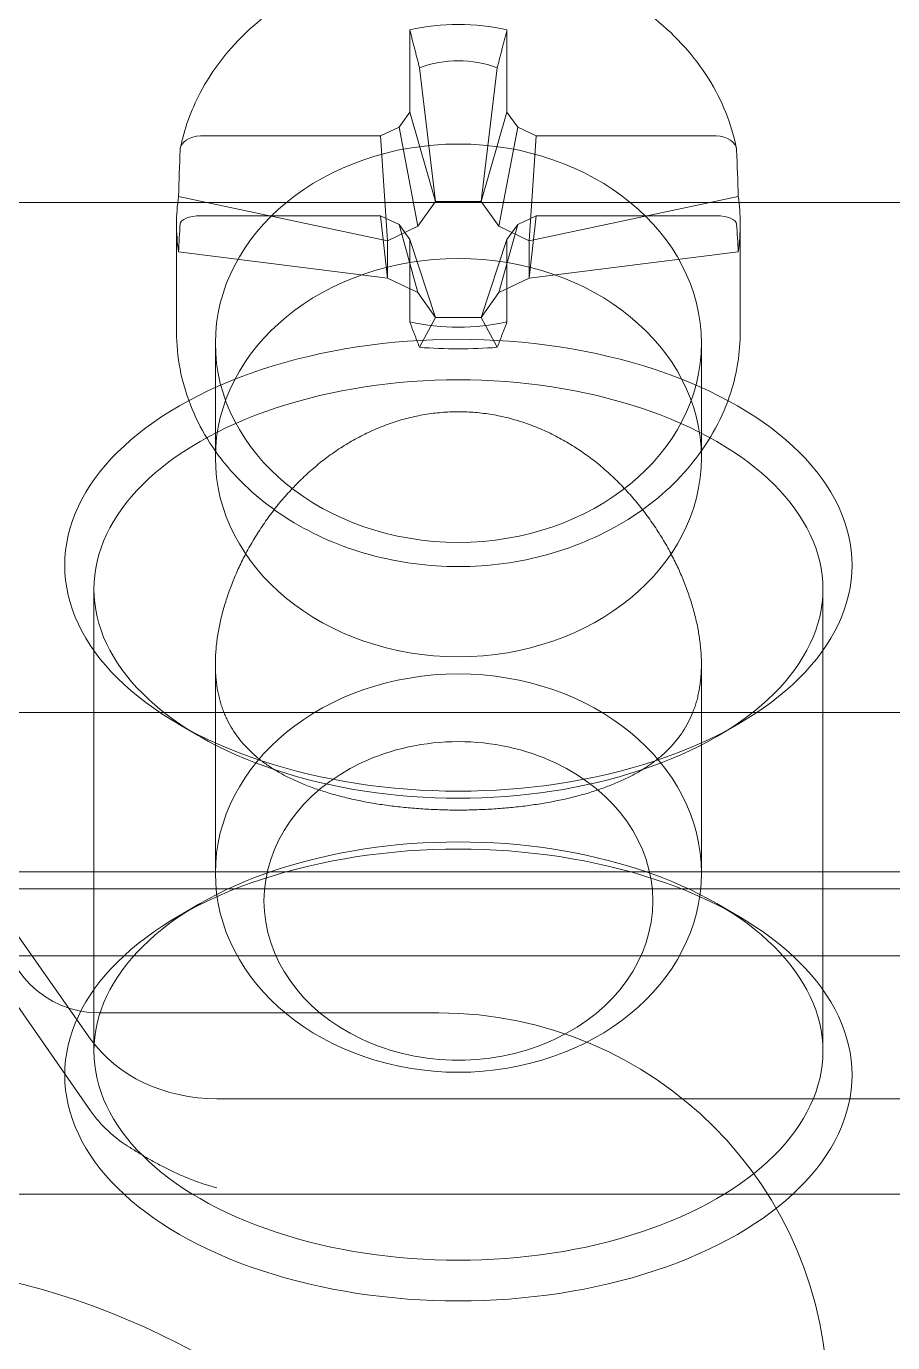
# Model space of a CAD drawing. Header units: millimetres. Extents: x 42151 to 59780, y 37376 to 44547.
# Drawn here: x 47665.36 to 47674.28, y 43020.48 to 43034.01 of the extents above; entities that cross this region are included whole.
import ezdxf

# ---------------------------------------------------------------- set-up
doc = ezdxf.new("R2010")
doc.units = ezdxf.units.MM
doc.set_wipeout_variables(frame=1)
doc.layers.add('! NO PLOT !', color=7, linetype='Continuous', true_color=0xff75dd, plot=False)
doc.layers.add('000-PI-Oprema', color=30, linetype='Continuous', lineweight=5)
doc.layers.add('004-PI-DIN Šina', color=3, linetype='Continuous')

# ---------------------------------------------------------------- blocks, each defined once
blk = doc.blocks.new('*U134')
at = {"layer": '004-PI-DIN Šina'}
blk.add_lwpolyline([(610, -17.5), (610, 17.5), (0, 17.5), (0, -17.5)], close=True, dxfattribs=at)
blk.add_lwpolyline([(0, 12.5), (610, 12.5)], dxfattribs=at)
blk = doc.blocks.new('Shrack distriblock 125A')
blk.add_wipeout([(50953.151, 45336.978), (51024.151, 45336.978), (51024.151, 45240.978), (51017.651, 45240.978), (51017.651, 45241.478), (50959.651, 45241.478), (50959.651, 45240.978), (50953.151, 45240.978), (50953.151, 45241.478)]).dxf.layer = '! NO PLOT !'
at = {"layer": '000-PI-Oprema'}
for p, q in [((50972.351, 45309.287), (50972.351, 45308.44)), ((50972.351, 45309.287), (50972.351, 45308.44)), ((50973.351, 45308.44), (50973.351, 45309.287)), ((50973.351, 45308.44), (50973.351, 45309.287)), ((50972.616, 45307.522), (50972.451, 45308.897)), ((50972.616, 45307.522), (50972.451, 45308.897)), ((50973.251, 45308.897), (50973.087, 45307.522)), ((50973.251, 45308.897), (50973.087, 45307.522)), ((50972.351, 45308.44), (50972.241, 45308.285)), ((50972.351, 45308.44), (50972.241, 45308.285)), ((50972.616, 45307.522), (50972.351, 45308.44)), ((50972.616, 45307.522), (50972.351, 45308.44)), ((50973.351, 45308.44), (50973.087, 45307.522)), ((50973.351, 45308.44), (50973.087, 45307.522)), ((50973.461, 45308.285), (50973.351, 45308.44)), ((50973.461, 45308.285), (50973.351, 45308.44)), ((50972.241, 45308.285), (50972.051, 45308.195)), ((50972.241, 45308.285), (50972.051, 45308.195)), ((50972.435, 45307.266), (50972.241, 45308.285)), ((50972.435, 45307.266), (50972.241, 45308.285)), ((50973.461, 45308.285), (50973.267, 45307.266)), ((50973.461, 45308.285), (50973.267, 45307.266)), ((50973.651, 45308.195), (50973.461, 45308.285)), ((50973.651, 45308.195), (50973.461, 45308.285)), ((50972.051, 45308.195), (50970.198, 45308.195)), ((50972.051, 45308.195), (50970.198, 45308.195)), ((50972.122, 45307.118), (50972.051, 45308.195)), ((50972.122, 45307.118), (50972.051, 45308.195)), ((50973.651, 45308.195), (50973.58, 45307.118)), ((50973.651, 45308.195), (50973.58, 45307.118)), ((50975.504, 45308.195), (50973.651, 45308.195)), ((50975.504, 45308.195), (50973.651, 45308.195)), ((50969.972, 45307.572), (50972.122, 45307.118)), ((50969.972, 45307.572), (50972.122, 45307.118)), ((50973.58, 45307.118), (50975.73, 45307.572)), ((50973.58, 45307.118), (50975.73, 45307.572)), ((51017.651, 45307.51), (50959.651, 45307.51)), ((51017.651, 45307.51), (50959.651, 45307.51)), ((50972.616, 45307.522), (50972.435, 45307.266)), ((50972.616, 45307.522), (50972.435, 45307.266)), ((50972.616, 45307.522), (50973.087, 45307.522)), ((50972.616, 45307.522), (50973.087, 45307.522)), ((50973.267, 45307.266), (50973.087, 45307.522)), ((50973.267, 45307.266), (50973.087, 45307.522)), ((50969.951, 45306.179), (50969.951, 45307.291)), ((50969.951, 45306.179), (50969.951, 45307.291)), ((50970.198, 45307.375), (50972.051, 45307.375)), ((50970.198, 45307.375), (50972.051, 45307.375)), ((50972.051, 45307.375), (50972.122, 45306.732)), ((50972.051, 45307.375), (50972.241, 45307.285)), ((50972.051, 45307.375), (50972.122, 45306.732)), ((50972.051, 45307.375), (50972.241, 45307.285)), ((50972.241, 45307.285), (50972.435, 45306.584)), ((50972.241, 45307.285), (50972.351, 45307.13)), ((50972.241, 45307.285), (50972.435, 45306.584)), ((50972.241, 45307.285), (50972.351, 45307.13)), ((50973.267, 45306.584), (50973.461, 45307.285)), ((50973.267, 45306.584), (50973.461, 45307.285)), ((50973.351, 45307.13), (50973.461, 45307.285)), ((50973.351, 45307.13), (50973.461, 45307.285)), ((50973.461, 45307.285), (50973.651, 45307.375)), ((50973.461, 45307.285), (50973.651, 45307.375)), ((50973.58, 45306.732), (50973.651, 45307.375)), ((50973.58, 45306.732), (50973.651, 45307.375)), ((50973.651, 45307.375), (50975.504, 45307.375)), ((50973.651, 45307.375), (50975.504, 45307.375)), ((50975.751, 45306.179), (50975.751, 45307.291)), ((50975.751, 45306.179), (50975.751, 45307.291)), ((50972.435, 45307.266), (50972.122, 45307.118)), ((50972.435, 45307.266), (50972.122, 45307.118)), ((50973.58, 45307.118), (50973.267, 45307.266)), ((50973.58, 45307.118), (50973.267, 45307.266)), ((50972.122, 45306.732), (50972.122, 45307.118)), ((50972.122, 45306.732), (50972.122, 45307.118)), ((50972.616, 45306.327), (50972.351, 45307.13)), ((50972.351, 45307.13), (50972.351, 45306.283)), ((50972.616, 45306.327), (50972.351, 45307.13)), ((50972.351, 45307.13), (50972.351, 45306.283)), ((50973.087, 45306.327), (50973.351, 45307.13)), ((50973.087, 45306.327), (50973.351, 45307.13)), ((50973.351, 45306.283), (50973.351, 45307.13)), ((50973.351, 45306.283), (50973.351, 45307.13)), ((50973.58, 45307.118), (50973.58, 45306.732)), ((50973.58, 45307.118), (50973.58, 45306.732)), ((50972.122, 45306.732), (50969.972, 45307.003)), ((50972.122, 45306.732), (50969.972, 45307.003)), ((50975.73, 45307.003), (50973.58, 45306.732)), ((50975.73, 45307.003), (50973.58, 45306.732)), ((50972.122, 45306.732), (50972.435, 45306.584)), ((50972.122, 45306.732), (50972.435, 45306.584)), ((50973.267, 45306.584), (50973.58, 45306.732)), ((50973.267, 45306.584), (50973.58, 45306.732)), ((50972.435, 45306.584), (50972.616, 45306.327)), ((50972.435, 45306.584), (50972.616, 45306.327)), ((50973.087, 45306.327), (50973.267, 45306.584)), ((50973.087, 45306.327), (50973.267, 45306.584)), ((50972.451, 45306.022), (50972.616, 45306.327)), ((50972.451, 45306.022), (50972.616, 45306.327)), ((50973.087, 45306.327), (50972.616, 45306.327)), ((50973.087, 45306.327), (50972.616, 45306.327)), ((50973.087, 45306.327), (50973.251, 45306.022)), ((50973.087, 45306.327), (50973.251, 45306.022)), ((50970.351, 45306.064), (50970.351, 45304.888)), ((50970.351, 45306.064), (50970.351, 45304.888)), ((50975.351, 45306.064), (50975.351, 45304.888)), ((50975.351, 45306.064), (50975.351, 45304.888)), ((50969.101, 45298.785), (50969.101, 45303.536)), ((50969.101, 45298.785), (50969.101, 45303.536)), ((50976.601, 45298.785), (50976.601, 45303.536)), ((50976.601, 45298.785), (50976.601, 45303.536)), ((50970.351, 45302.763), (50970.351, 45300.615)), ((50970.351, 45302.763), (50970.351, 45300.615)), ((50975.351, 45302.763), (50975.351, 45300.615)), ((50975.351, 45302.763), (50975.351, 45300.615)), ((50969.067, 45298.909), (50966.584, 45302.431)), ((50969.067, 45298.909), (50966.584, 45302.431)), ((51017.651, 45302.267), (50959.651, 45302.267)), ((51017.651, 45302.267), (50959.651, 45302.267)), ((50970.174, 45302.03), (50969.96, 45302.155)), ((50970.174, 45302.03), (50969.96, 45302.155)), ((50975.528, 45302.03), (50975.742, 45302.155)), ((50975.528, 45302.03), (50975.742, 45302.155)), ((50969.067, 45298.17), (50966.584, 45301.735)), ((50969.067, 45298.17), (50966.584, 45301.735)), ((50959.651, 45300.627), (51017.651, 45300.627)), ((50959.651, 45300.627), (51017.651, 45300.627)), ((50970.351, 45300.615), (50970.351, 45300.615)), ((50970.351, 45300.615), (50970.351, 45300.615)), ((50970.351, 45300.615), (50970.351, 45300.615)), ((50970.351, 45300.615), (50970.351, 45300.615)), ((50975.351, 45300.615), (50975.351, 45300.615)), ((50975.351, 45300.615), (50975.351, 45300.615)), ((50975.351, 45300.615), (50975.351, 45300.615)), ((50975.351, 45300.615), (50975.351, 45300.615)), ((51017.651, 45300.455), (50959.651, 45300.455)), ((51017.651, 45300.455), (50959.651, 45300.455)), ((50970.174, 45300.291), (50969.96, 45300.165)), ((50970.174, 45300.291), (50969.96, 45300.165)), ((50975.528, 45300.291), (50975.742, 45300.165)), ((50975.528, 45300.291), (50975.742, 45300.165)), ((50959.651, 45299.766), (51017.651, 45299.766)), ((50959.651, 45299.766), (51017.651, 45299.766)), ((50972.651, 45299.178), (50969.151, 45299.178)), ((50972.651, 45299.178), (50969.151, 45299.178)), ((50978.336, 45298.295), (50970.366, 45298.295)), ((50978.336, 45298.295), (50970.366, 45298.295)), ((50986.101, 45297.312), (50959.651, 45297.312)), ((50986.101, 45297.312), (50959.651, 45297.312))]:
    blk.add_line(p, q, dxfattribs=at)
for centre, radius, start, end in [((50969.151, 45300.178), 1, 180, 270), ((50969.151, 45300.178), 1, 180, 270), ((50972.651, 45295.178), 4, 0, 90), ((50972.651, 45295.178), 4, 0, 90), ((50966.451, 45288.928), 7.7, 270, 90), ((50966.451, 45288.928), 7.7, 270, 90)]:
    blk.add_arc(centre, radius, start, end, dxfattribs=at)
for centre, major_axis, ratio, start_param, end_param in [((50972.851, 45307.785), (-1.9, 0), 0.819152, -1.83709, -1.304502), ((50972.851, 45307.785), (-1.9, 0), 0.819152, -1.83709, -1.304502), ((50970.192, 45308.051), (-0.204, -0.007), 0.70453, -1.622504, -0.05384), ((50970.192, 45308.051), (-0.204, -0.007), 0.70453, -1.622504, -0.05384), ((50975.51, 45308.051), (0.204, -0.007), 0.70453, 0.05384, 1.622504), ((50975.51, 45308.051), (0.204, -0.007), 0.70453, 0.05384, 1.622504), ((50972.851, 45306.159), (0, 7.058), 0.410887, 1.409849, 1.45085), ((50972.851, 45306.159), (0, 7.058), 0.410887, 1.409849, 1.45085), ((50972.851, 45306.159), (0, 7.058), 0.410887, -1.45085, -1.409849), ((50972.851, 45306.159), (0, 7.058), 0.410887, -1.45085, -1.409849), ((50972.851, 45307.785), (1.9, 0), 0.819152, -1.83709, -1.304502), ((50972.851, 45307.785), (1.9, 0), 0.819152, -1.83709, -1.304502), ((50970.366, 45298.792), (-1.5, 0), 0.829164, 0.523599, 0.933135), ((50970.366, 45298.792), (-1.5, 0), 0.829164, 0.523599, 0.933135)]:
    blk.add_ellipse(centre, major_axis=major_axis, ratio=ratio, start_param=start_param, end_param=end_param, dxfattribs=at)
at = {"layer": '000-PI-Oprema', "extrusion": (0, 0, -1)}
for centre, major_axis, ratio, start_param, end_param in [((50972.851, 45306.879), (0, 2.09), 0.736297, -0.262974, 0.262974), ((50972.851, 45306.879), (0, 2.09), 0.736297, -0.262974, 0.262974), ((50972.851, 45306.064), (-2.5, 0), 0.819152, -1.570796, 1.570796), ((50972.851, 45306.064), (-2.5, 0), 0.819152, -1.570796, 1.570796), ((50972.851, 45306.064), (2.5, 0), 0.819152, -1.570796, 1.570796), ((50972.851, 45306.064), (2.5, 0), 0.819152, -1.570796, 1.570796), ((50972.851, 45306.159), (0, 11.809), 0.245576, -1.45085, -1.409849), ((50972.851, 45306.159), (0, 11.809), 0.245576, -1.45085, -1.409849), ((50972.851, 45306.159), (0, 11.809), 0.245576, 1.409849, 1.45085), ((50972.851, 45306.159), (0, 11.809), 0.245576, 1.409849, 1.45085), ((50972.851, 45306.802), (2.744, -1.231), 0.761539, -3.470685, -3.350739), ((50972.851, 45306.802), (2.744, -1.231), 0.761539, -3.470685, -3.350739), ((50972.851, 45306.802), (2.744, 1.231), 0.761539, 0.209146, 0.329093), ((50972.851, 45306.802), (2.744, 1.231), 0.761539, 0.209146, 0.329093), ((50972.851, 45306.802), (2.744, -1.231), 0.761539, 2.692553, 2.8125), ((50972.851, 45306.802), (2.744, -1.231), 0.761539, 2.692553, 2.8125), ((50970.192, 45307.289), (0.204, 0.003), 0.4213, -3.107899, -1.539235), ((50970.192, 45307.289), (0.204, 0.003), 0.4213, -3.107899, -1.539235), ((50975.51, 45307.289), (-0.204, 0.003), 0.4213, -4.74395, -3.175286), ((50975.51, 45307.289), (-0.204, 0.003), 0.4213, -4.74395, -3.175286), ((50972.851, 45306.802), (2.744, 1.231), 0.761539, 0.329093, 0.449039), ((50972.851, 45306.802), (2.744, 1.231), 0.761539, 0.329093, 0.449039), ((50972.851, 45304.888), (-2.5, 0), 0.819152, -1.570796, 1.570796), ((50972.851, 45304.888), (-2.5, 0), 0.819152, -1.570796, 1.570796), ((50972.851, 45304.888), (2.5, 0), 0.819152, -1.570796, 1.570796), ((50972.851, 45304.888), (2.5, 0), 0.819152, -1.570796, 1.570796), ((50972.851, 45303.781), (-4.05, 0), 0.573576, 0, 3.141593), ((50972.851, 45303.781), (-4.05, 0), 0.573576, 0, 3.141593), ((50972.851, 45306.47), (1.539, 0), 0.301619, 1.307822, 1.83377), ((50972.851, 45306.47), (1.539, 0), 0.301619, 1.307822, 1.83377), ((50972.851, 45303.536), (-3.75, 0), 0.573576, 0, 3.141593), ((50972.851, 45303.536), (-3.75, 0), 0.573576, 0, 3.141593), ((50972.851, 45303.781), (4.05, 0), 0.573576, 0, 3.141593), ((50972.851, 45303.781), (4.05, 0), 0.573576, 0, 3.141593), ((50972.851, 45303.536), (3.75, 0), 0.573576, 0, 3.141593), ((50972.851, 45303.536), (3.75, 0), 0.573576, 0, 3.141593), ((50972.851, 45300.615), (-2.5, 0), 0.819152, 0, 1.570796), ((50972.851, 45300.615), (-2.5, 0), 0.819152, 0, 1.570796), ((50972.851, 45300.615), (2.5, 0), 0.819152, -1.570796, 0), ((50972.851, 45300.615), (2.5, 0), 0.819152, -1.570796, 0), ((50972.851, 45300.329), (-2, 0), 0.819152, 0, 3.141593), ((50972.851, 45300.329), (-2, 0), 0.819152, 0, 3.141593), ((50972.851, 45298.785), (-3.75, 0), 0.573576, 0, 3.141593), ((50972.851, 45298.785), (-3.75, 0), 0.573576, 0, 3.141593), ((50972.851, 45298.539), (-4.05, 0), 0.573576, 0, 3.141593), ((50972.851, 45298.539), (-4.05, 0), 0.573576, 0, 3.141593), ((50972.851, 45300.615), (-2.5, 0), 0.819152, -1.570796, 0), ((50972.851, 45300.615), (-2.5, 0), 0.819152, -1.570796, 0), ((50972.851, 45300.615), (2.5, 0), 0.819152, 0, 1.570796), ((50972.851, 45300.615), (2.5, 0), 0.819152, 0, 1.570796), ((50972.851, 45300.329), (2, 0), 0.819152, 0, 3.141593), ((50972.851, 45300.329), (2, 0), 0.819152, 0, 3.141593), ((50970.366, 45299.523), (-1.5, 0), 0.819152, -1.570796, -0.523599), ((50970.366, 45299.523), (-1.5, 0), 0.819152, -1.570796, -0.523599), ((50972.851, 45298.785), (3.75, 0), 0.573576, 0, 3.141593), ((50972.851, 45298.785), (3.75, 0), 0.573576, 0, 3.141593), ((50972.851, 45298.539), (4.05, 0), 0.573576, 0, 3.141593), ((50972.851, 45298.539), (4.05, 0), 0.573576, 0, 3.141593)]:
    blk.add_ellipse(centre, major_axis=major_axis, ratio=ratio, start_param=start_param, end_param=end_param, dxfattribs=at)
at = {"layer": '000-PI-Oprema'}
for points, knots in [([(50975.712, 45308.067), (50975.661, 45308.318), (50975.564, 45308.561), (50975.282, 45309.012), (50975.096, 45309.219), (50974.655, 45309.577), (50974.399, 45309.726), (50973.842, 45309.952), (50973.541, 45310.027), (50972.924, 45310.095), (50972.609, 45310.088), (50971.998, 45309.99), (50971.702, 45309.9), (50971.158, 45309.646), (50970.91, 45309.482), (50970.492, 45309.098), (50970.32, 45308.877), (50970.099, 45308.456), (50970.03, 45308.264), (50969.99, 45308.067)], [0.162405, 0.162405, 0.162405, 0.162405, 0.4733, 0.4733, 0.789855, 0.789855, 1.112049, 1.112049, 1.43711, 1.43711, 1.763061, 1.763061, 2.088939, 2.088939, 2.413664, 2.413664, 2.734966, 2.734966, 2.979187, 2.979187, 2.979187, 2.979187]), ([(50975.712, 45308.067), (50975.661, 45308.318), (50975.564, 45308.561), (50975.282, 45309.012), (50975.096, 45309.219), (50974.655, 45309.577), (50974.399, 45309.726), (50973.842, 45309.952), (50973.541, 45310.027), (50972.924, 45310.095), (50972.609, 45310.088), (50971.998, 45309.99), (50971.702, 45309.9), (50971.158, 45309.646), (50970.91, 45309.482), (50970.492, 45309.098), (50970.32, 45308.877), (50970.099, 45308.456), (50970.03, 45308.264), (50969.99, 45308.067)], [0.162405, 0.162405, 0.162405, 0.162405, 0.4733, 0.4733, 0.789855, 0.789855, 1.112049, 1.112049, 1.43711, 1.43711, 1.763061, 1.763061, 2.088939, 2.088939, 2.413664, 2.413664, 2.734966, 2.734966, 2.979187, 2.979187, 2.979187, 2.979187]), ([(50969.951, 45306.179), (50969.951, 45305.925), (50970, 45305.672), (50970.188, 45305.189), (50970.329, 45304.96), (50970.691, 45304.548), (50970.913, 45304.366), (50971.415, 45304.067), (50971.697, 45303.951), (50972.29, 45303.799), (50972.601, 45303.762), (50973.223, 45303.773), (50973.534, 45303.821), (50974.12, 45303.995), (50974.397, 45304.121), (50974.888, 45304.442), (50975.102, 45304.635), (50975.444, 45305.068), (50975.574, 45305.307), (50975.718, 45305.76), (50975.751, 45305.97), (50975.751, 45306.179)], [3.141593, 3.141593, 3.141593, 3.141593, 3.451487, 3.451487, 3.764712, 3.764712, 4.084243, 4.084243, 4.408137, 4.408137, 4.733785, 4.733785, 5.059799, 5.059799, 5.385318, 5.385318, 5.708784, 5.708784, 6.027392, 6.027392, 6.283185, 6.283185, 6.283185, 6.283185]), ([(50969.951, 45306.179), (50969.951, 45305.925), (50970, 45305.672), (50970.188, 45305.189), (50970.329, 45304.96), (50970.691, 45304.548), (50970.913, 45304.366), (50971.415, 45304.067), (50971.697, 45303.951), (50972.29, 45303.799), (50972.601, 45303.762), (50973.223, 45303.773), (50973.534, 45303.821), (50974.12, 45303.995), (50974.397, 45304.121), (50974.888, 45304.442), (50975.102, 45304.635), (50975.444, 45305.068), (50975.574, 45305.307), (50975.718, 45305.76), (50975.751, 45305.97), (50975.751, 45306.179)], [3.141593, 3.141593, 3.141593, 3.141593, 3.451487, 3.451487, 3.764712, 3.764712, 4.084243, 4.084243, 4.408137, 4.408137, 4.733785, 4.733785, 5.059799, 5.059799, 5.385318, 5.385318, 5.708784, 5.708784, 6.027392, 6.027392, 6.283185, 6.283185, 6.283185, 6.283185]), ([(50972.851, 45301.263), (50972.793, 45301.263), (50972.735, 45301.264), (50972.678, 45301.266), (50972.649, 45301.267), (50972.62, 45301.268), (50972.591, 45301.269), (50972.562, 45301.27), (50972.534, 45301.272), (50972.505, 45301.274), (50972.448, 45301.277), (50972.391, 45301.282), (50972.335, 45301.287), (50972.307, 45301.289), (50972.279, 45301.292), (50972.251, 45301.295), (50972.224, 45301.298), (50972.196, 45301.302), (50972.169, 45301.305), (50972.141, 45301.309), (50972.114, 45301.312), (50972.087, 45301.316), (50972.06, 45301.32), (50972.033, 45301.324), (50972.006, 45301.328), (50971.953, 45301.337), (50971.9, 45301.346), (50971.849, 45301.357), (50971.797, 45301.367), (50971.747, 45301.378), (50971.697, 45301.39), (50971.648, 45301.402), (50971.599, 45301.415), (50971.552, 45301.428), (50971.505, 45301.442), (50971.459, 45301.456), (50971.414, 45301.471), (50971.369, 45301.486), (50971.325, 45301.503), (50971.282, 45301.519), (50971.239, 45301.536), (50971.198, 45301.554), (50971.158, 45301.573), (50971.117, 45301.591), (50971.078, 45301.611), (50971.041, 45301.631), (50971.003, 45301.652), (50970.967, 45301.673), (50970.932, 45301.695), (50970.915, 45301.707), (50970.898, 45301.718), (50970.881, 45301.73), (50970.864, 45301.741), (50970.848, 45301.753), (50970.832, 45301.765), (50970.8, 45301.789), (50970.769, 45301.814), (50970.74, 45301.841), (50970.711, 45301.867), (50970.683, 45301.895), (50970.656, 45301.923), (50970.632, 45301.95), (50970.609, 45301.977), (50970.588, 45302.006), (50970.566, 45302.034), (50970.546, 45302.063), (50970.527, 45302.094), (50970.508, 45302.124), (50970.49, 45302.156), (50970.474, 45302.188), (50970.466, 45302.205), (50970.459, 45302.221), (50970.452, 45302.238), (50970.444, 45302.255), (50970.437, 45302.272), (50970.431, 45302.29), (50970.424, 45302.307), (50970.418, 45302.325), (50970.412, 45302.343), (50970.407, 45302.361), (50970.401, 45302.379), (50970.396, 45302.398), (50970.391, 45302.417), (50970.387, 45302.436), (50970.383, 45302.455), (50970.378, 45302.474), (50970.375, 45302.494), (50970.371, 45302.514), (50970.365, 45302.553), (50970.36, 45302.594), (50970.356, 45302.635), (50970.354, 45302.656), (50970.353, 45302.677), (50970.352, 45302.699), (50970.351, 45302.72), (50970.351, 45302.742), (50970.351, 45302.763), (50970.351, 45302.785), (50970.351, 45302.807), (50970.352, 45302.829), (50970.353, 45302.852), (50970.354, 45302.874), (50970.356, 45302.897), (50970.358, 45302.919), (50970.36, 45302.942), (50970.362, 45302.965), (50970.365, 45302.988), (50970.368, 45303.011), (50970.371, 45303.034), (50970.375, 45303.057), (50970.378, 45303.08), (50970.383, 45303.104), (50970.387, 45303.127), (50970.391, 45303.151), (50970.396, 45303.174), (50970.401, 45303.198), (50970.407, 45303.222), (50970.412, 45303.245), (50970.418, 45303.269), (50970.424, 45303.293), (50970.431, 45303.317), (50970.437, 45303.34), (50970.444, 45303.364), (50970.452, 45303.388), (50970.459, 45303.412), (50970.466, 45303.436), (50970.474, 45303.459), (50970.49, 45303.507), (50970.508, 45303.555), (50970.527, 45303.602), (50970.546, 45303.65), (50970.566, 45303.697), (50970.587, 45303.744), (50970.609, 45303.791), (50970.632, 45303.838), (50970.656, 45303.884), (50970.682, 45303.935), (50970.71, 45303.985), (50970.739, 45304.034), (50970.754, 45304.059), (50970.769, 45304.083), (50970.784, 45304.107), (50970.8, 45304.131), (50970.815, 45304.155), (50970.831, 45304.179), (50970.863, 45304.227), (50970.897, 45304.274), (50970.931, 45304.32), (50970.966, 45304.366), (50971.002, 45304.411), (50971.04, 45304.456), (50971.078, 45304.5), (50971.117, 45304.543), (50971.157, 45304.585), (50971.197, 45304.627), (50971.239, 45304.668), (50971.281, 45304.708), (50971.324, 45304.747), (50971.368, 45304.785), (50971.413, 45304.822), (50971.458, 45304.859), (50971.504, 45304.894), (50971.551, 45304.927), (50971.598, 45304.961), (50971.647, 45304.993), (50971.696, 45305.023), (50971.746, 45305.053), (50971.797, 45305.082), (50971.848, 45305.109), (50971.9, 45305.136), (50971.953, 45305.16), (50972.006, 45305.183), (50972.06, 45305.206), (50972.114, 45305.227), (50972.169, 45305.245), (50972.196, 45305.255), (50972.224, 45305.263), (50972.251, 45305.272), (50972.279, 45305.28), (50972.307, 45305.287), (50972.335, 45305.294), (50972.363, 45305.302), (50972.392, 45305.308), (50972.42, 45305.314), (50972.448, 45305.32), (50972.477, 45305.325), (50972.505, 45305.33), (50972.534, 45305.335), (50972.563, 45305.339), (50972.591, 45305.343), (50972.62, 45305.346), (50972.649, 45305.349), (50972.678, 45305.352), (50972.706, 45305.354), (50972.735, 45305.356), (50972.764, 45305.357), (50972.793, 45305.358), (50972.822, 45305.359), (50972.851, 45305.359)], [0, 0, 0, 0, 0.173692, 0.173692, 0.173692, 0.260562, 0.260562, 0.260562, 0.347439, 0.347439, 0.347439, 0.521147, 0.521147, 0.521147, 0.608083, 0.608083, 0.608083, 0.695003, 0.695003, 0.695003, 0.781841, 0.781841, 0.781841, 0.868749, 0.868749, 0.868749, 1.042897, 1.042897, 1.042897, 1.217145, 1.217145, 1.217145, 1.391008, 1.391008, 1.391008, 1.565099, 1.565099, 1.565099, 1.739808, 1.739808, 1.739808, 1.914847, 1.914847, 1.914847, 2.089866, 2.089866, 2.089866, 2.264481, 2.264481, 2.264481, 2.351514, 2.351514, 2.351514, 2.438382, 2.438382, 2.438382, 2.612787, 2.612787, 2.612787, 2.787785, 2.787785, 2.787785, 2.948357, 2.948357, 2.948357, 3.108659, 3.108659, 3.108659, 3.268459, 3.268459, 3.268459, 3.348132, 3.348132, 3.348132, 3.427846, 3.427846, 3.427846, 3.507707, 3.507707, 3.507707, 3.58764, 3.58764, 3.58764, 3.667573, 3.667573, 3.667573, 3.747445, 3.747445, 3.747445, 3.90685, 3.90685, 3.90685, 3.986616, 3.986616, 3.986616, 4.066482, 4.066482, 4.066482, 4.146377, 4.146377, 4.146377, 4.226224, 4.226224, 4.226224, 4.305951, 4.305951, 4.305951, 4.385604, 4.385604, 4.385604, 4.465378, 4.465378, 4.465378, 4.545234, 4.545234, 4.545234, 4.625118, 4.625118, 4.625118, 4.704963, 4.704963, 4.704963, 4.784698, 4.784698, 4.784698, 4.864347, 4.864347, 4.864347, 5.024032, 5.024032, 5.024032, 5.184139, 5.184139, 5.184139, 5.344412, 5.344412, 5.344412, 5.518935, 5.518935, 5.518935, 5.605943, 5.605943, 5.605943, 5.692813, 5.692813, 5.692813, 5.867182, 5.867182, 5.867182, 6.042165, 6.042165, 6.042165, 6.217382, 6.217382, 6.217382, 6.392467, 6.392467, 6.392467, 6.567088, 6.567088, 6.567088, 6.741, 6.741, 6.741, 6.915143, 6.915143, 6.915143, 7.089718, 7.089718, 7.089718, 7.264205, 7.264205, 7.264205, 7.438187, 7.438187, 7.438187, 7.525036, 7.525036, 7.525036, 7.611968, 7.611968, 7.611968, 7.698909, 7.698909, 7.698909, 7.785791, 7.785791, 7.785791, 7.872605, 7.872605, 7.872605, 7.959425, 7.959425, 7.959425, 8.046239, 8.046239, 8.046239, 8.133057, 8.133057, 8.133057, 8.133057]), ([(50972.851, 45301.263), (50972.793, 45301.263), (50972.735, 45301.264), (50972.678, 45301.266), (50972.649, 45301.267), (50972.62, 45301.268), (50972.591, 45301.269), (50972.562, 45301.27), (50972.534, 45301.272), (50972.505, 45301.274), (50972.448, 45301.277), (50972.391, 45301.282), (50972.335, 45301.287), (50972.307, 45301.289), (50972.279, 45301.292), (50972.251, 45301.295), (50972.224, 45301.298), (50972.196, 45301.302), (50972.169, 45301.305), (50972.141, 45301.309), (50972.114, 45301.312), (50972.087, 45301.316), (50972.06, 45301.32), (50972.033, 45301.324), (50972.006, 45301.328), (50971.953, 45301.337), (50971.9, 45301.346), (50971.849, 45301.357), (50971.797, 45301.367), (50971.747, 45301.378), (50971.697, 45301.39), (50971.648, 45301.402), (50971.599, 45301.415), (50971.552, 45301.428), (50971.505, 45301.442), (50971.459, 45301.456), (50971.414, 45301.471), (50971.369, 45301.486), (50971.325, 45301.503), (50971.282, 45301.519), (50971.239, 45301.536), (50971.198, 45301.554), (50971.158, 45301.573), (50971.117, 45301.591), (50971.078, 45301.611), (50971.041, 45301.631), (50971.003, 45301.652), (50970.967, 45301.673), (50970.932, 45301.695), (50970.915, 45301.707), (50970.898, 45301.718), (50970.881, 45301.73), (50970.864, 45301.741), (50970.848, 45301.753), (50970.832, 45301.765), (50970.8, 45301.789), (50970.769, 45301.814), (50970.74, 45301.841), (50970.711, 45301.867), (50970.683, 45301.895), (50970.656, 45301.923), (50970.632, 45301.95), (50970.609, 45301.977), (50970.588, 45302.006), (50970.566, 45302.034), (50970.546, 45302.063), (50970.527, 45302.094), (50970.508, 45302.124), (50970.49, 45302.156), (50970.474, 45302.188), (50970.466, 45302.205), (50970.459, 45302.221), (50970.452, 45302.238), (50970.444, 45302.255), (50970.437, 45302.272), (50970.431, 45302.29), (50970.424, 45302.307), (50970.418, 45302.325), (50970.412, 45302.343), (50970.407, 45302.361), (50970.401, 45302.379), (50970.396, 45302.398), (50970.391, 45302.417), (50970.387, 45302.436), (50970.383, 45302.455), (50970.378, 45302.474), (50970.375, 45302.494), (50970.371, 45302.514), (50970.365, 45302.553), (50970.36, 45302.594), (50970.356, 45302.635), (50970.354, 45302.656), (50970.353, 45302.677), (50970.352, 45302.699), (50970.351, 45302.72), (50970.351, 45302.742), (50970.351, 45302.763), (50970.351, 45302.785), (50970.351, 45302.807), (50970.352, 45302.829), (50970.353, 45302.852), (50970.354, 45302.874), (50970.356, 45302.897), (50970.358, 45302.919), (50970.36, 45302.942), (50970.362, 45302.965), (50970.365, 45302.988), (50970.368, 45303.011), (50970.371, 45303.034), (50970.375, 45303.057), (50970.378, 45303.08), (50970.383, 45303.104), (50970.387, 45303.127), (50970.391, 45303.151), (50970.396, 45303.174), (50970.401, 45303.198), (50970.407, 45303.222), (50970.412, 45303.245), (50970.418, 45303.269), (50970.424, 45303.293), (50970.431, 45303.317), (50970.437, 45303.34), (50970.444, 45303.364), (50970.452, 45303.388), (50970.459, 45303.412), (50970.466, 45303.436), (50970.474, 45303.459), (50970.49, 45303.507), (50970.508, 45303.555), (50970.527, 45303.602), (50970.546, 45303.65), (50970.566, 45303.697), (50970.587, 45303.744), (50970.609, 45303.791), (50970.632, 45303.838), (50970.656, 45303.884), (50970.682, 45303.935), (50970.71, 45303.985), (50970.739, 45304.034), (50970.754, 45304.059), (50970.769, 45304.083), (50970.784, 45304.107), (50970.8, 45304.131), (50970.815, 45304.155), (50970.831, 45304.179), (50970.863, 45304.227), (50970.897, 45304.274), (50970.931, 45304.32), (50970.966, 45304.366), (50971.002, 45304.411), (50971.04, 45304.456), (50971.078, 45304.5), (50971.117, 45304.543), (50971.157, 45304.585), (50971.197, 45304.627), (50971.239, 45304.668), (50971.281, 45304.708), (50971.324, 45304.747), (50971.368, 45304.785), (50971.413, 45304.822), (50971.458, 45304.859), (50971.504, 45304.894), (50971.551, 45304.927), (50971.598, 45304.961), (50971.647, 45304.993), (50971.696, 45305.023), (50971.746, 45305.053), (50971.797, 45305.082), (50971.848, 45305.109), (50971.9, 45305.136), (50971.953, 45305.16), (50972.006, 45305.183), (50972.06, 45305.206), (50972.114, 45305.227), (50972.169, 45305.245), (50972.196, 45305.255), (50972.224, 45305.263), (50972.251, 45305.272), (50972.279, 45305.28), (50972.307, 45305.287), (50972.335, 45305.294), (50972.363, 45305.302), (50972.392, 45305.308), (50972.42, 45305.314), (50972.448, 45305.32), (50972.477, 45305.325), (50972.505, 45305.33), (50972.534, 45305.335), (50972.563, 45305.339), (50972.591, 45305.343), (50972.62, 45305.346), (50972.649, 45305.349), (50972.678, 45305.352), (50972.706, 45305.354), (50972.735, 45305.356), (50972.764, 45305.357), (50972.793, 45305.358), (50972.822, 45305.359), (50972.851, 45305.359)], [0, 0, 0, 0, 0.173692, 0.173692, 0.173692, 0.260562, 0.260562, 0.260562, 0.347439, 0.347439, 0.347439, 0.521147, 0.521147, 0.521147, 0.608083, 0.608083, 0.608083, 0.695003, 0.695003, 0.695003, 0.781841, 0.781841, 0.781841, 0.868749, 0.868749, 0.868749, 1.042897, 1.042897, 1.042897, 1.217145, 1.217145, 1.217145, 1.391008, 1.391008, 1.391008, 1.565099, 1.565099, 1.565099, 1.739808, 1.739808, 1.739808, 1.914847, 1.914847, 1.914847, 2.089866, 2.089866, 2.089866, 2.264481, 2.264481, 2.264481, 2.351514, 2.351514, 2.351514, 2.438382, 2.438382, 2.438382, 2.612787, 2.612787, 2.612787, 2.787785, 2.787785, 2.787785, 2.948357, 2.948357, 2.948357, 3.108659, 3.108659, 3.108659, 3.268459, 3.268459, 3.268459, 3.348132, 3.348132, 3.348132, 3.427846, 3.427846, 3.427846, 3.507707, 3.507707, 3.507707, 3.58764, 3.58764, 3.58764, 3.667573, 3.667573, 3.667573, 3.747445, 3.747445, 3.747445, 3.90685, 3.90685, 3.90685, 3.986616, 3.986616, 3.986616, 4.066482, 4.066482, 4.066482, 4.146377, 4.146377, 4.146377, 4.226224, 4.226224, 4.226224, 4.305951, 4.305951, 4.305951, 4.385604, 4.385604, 4.385604, 4.465378, 4.465378, 4.465378, 4.545234, 4.545234, 4.545234, 4.625118, 4.625118, 4.625118, 4.704963, 4.704963, 4.704963, 4.784698, 4.784698, 4.784698, 4.864347, 4.864347, 4.864347, 5.024032, 5.024032, 5.024032, 5.184139, 5.184139, 5.184139, 5.344412, 5.344412, 5.344412, 5.518935, 5.518935, 5.518935, 5.605943, 5.605943, 5.605943, 5.692813, 5.692813, 5.692813, 5.867182, 5.867182, 5.867182, 6.042165, 6.042165, 6.042165, 6.217382, 6.217382, 6.217382, 6.392467, 6.392467, 6.392467, 6.567088, 6.567088, 6.567088, 6.741, 6.741, 6.741, 6.915143, 6.915143, 6.915143, 7.089718, 7.089718, 7.089718, 7.264205, 7.264205, 7.264205, 7.438187, 7.438187, 7.438187, 7.525036, 7.525036, 7.525036, 7.611968, 7.611968, 7.611968, 7.698909, 7.698909, 7.698909, 7.785791, 7.785791, 7.785791, 7.872605, 7.872605, 7.872605, 7.959425, 7.959425, 7.959425, 8.046239, 8.046239, 8.046239, 8.133057, 8.133057, 8.133057, 8.133057]), ([(50972.851, 45305.359), (50972.88, 45305.359), (50972.909, 45305.358), (50972.938, 45305.357), (50972.967, 45305.356), (50972.996, 45305.354), (50973.024, 45305.352), (50973.082, 45305.347), (50973.139, 45305.34), (50973.197, 45305.33), (50973.225, 45305.325), (50973.254, 45305.32), (50973.282, 45305.314), (50973.31, 45305.308), (50973.338, 45305.302), (50973.366, 45305.295), (50973.423, 45305.28), (50973.478, 45305.264), (50973.533, 45305.245), (50973.56, 45305.236), (50973.588, 45305.226), (50973.615, 45305.216), (50973.642, 45305.206), (50973.669, 45305.195), (50973.695, 45305.183), (50973.749, 45305.161), (50973.801, 45305.136), (50973.852, 45305.109), (50973.904, 45305.083), (50973.954, 45305.054), (50974.004, 45305.024), (50974.053, 45304.994), (50974.102, 45304.962), (50974.149, 45304.928), (50974.197, 45304.894), (50974.243, 45304.859), (50974.288, 45304.823), (50974.333, 45304.786), (50974.377, 45304.748), (50974.42, 45304.708), (50974.441, 45304.689), (50974.462, 45304.669), (50974.483, 45304.648), (50974.503, 45304.628), (50974.523, 45304.608), (50974.543, 45304.587), (50974.583, 45304.545), (50974.622, 45304.502), (50974.66, 45304.458), (50974.697, 45304.414), (50974.733, 45304.369), (50974.768, 45304.323), (50974.803, 45304.277), (50974.837, 45304.23), (50974.869, 45304.182), (50974.901, 45304.134), (50974.932, 45304.085), (50974.962, 45304.036), (50974.991, 45303.986), (50975.019, 45303.936), (50975.045, 45303.886), (50975.069, 45303.84), (50975.092, 45303.793), (50975.114, 45303.746), (50975.135, 45303.7), (50975.155, 45303.652), (50975.174, 45303.605), (50975.193, 45303.557), (50975.211, 45303.509), (50975.227, 45303.461), (50975.243, 45303.413), (50975.258, 45303.365), (50975.271, 45303.317), (50975.284, 45303.269), (50975.296, 45303.222), (50975.306, 45303.174), (50975.316, 45303.127), (50975.324, 45303.08), (50975.331, 45303.034), (50975.334, 45303.011), (50975.337, 45302.988), (50975.34, 45302.965), (50975.342, 45302.942), (50975.344, 45302.919), (50975.346, 45302.897), (50975.348, 45302.874), (50975.349, 45302.852), (50975.35, 45302.829), (50975.351, 45302.807), (50975.351, 45302.785), (50975.351, 45302.763), (50975.351, 45302.72), (50975.349, 45302.677), (50975.346, 45302.635), (50975.344, 45302.614), (50975.342, 45302.594), (50975.34, 45302.574), (50975.337, 45302.553), (50975.334, 45302.533), (50975.331, 45302.513), (50975.327, 45302.493), (50975.324, 45302.474), (50975.319, 45302.455), (50975.315, 45302.435), (50975.311, 45302.416), (50975.306, 45302.398), (50975.301, 45302.379), (50975.295, 45302.361), (50975.29, 45302.343), (50975.284, 45302.325), (50975.278, 45302.307), (50975.271, 45302.29), (50975.258, 45302.255), (50975.243, 45302.221), (50975.227, 45302.188), (50975.211, 45302.155), (50975.194, 45302.124), (50975.175, 45302.093), (50975.156, 45302.063), (50975.136, 45302.033), (50975.114, 45302.005), (50975.103, 45301.991), (50975.092, 45301.977), (50975.081, 45301.964), (50975.07, 45301.95), (50975.058, 45301.937), (50975.046, 45301.924), (50975.02, 45301.895), (50974.992, 45301.868), (50974.963, 45301.841), (50974.933, 45301.815), (50974.903, 45301.79), (50974.87, 45301.765), (50974.838, 45301.741), (50974.805, 45301.718), (50974.77, 45301.695), (50974.735, 45301.673), (50974.699, 45301.652), (50974.661, 45301.631), (50974.623, 45301.611), (50974.585, 45301.591), (50974.545, 45301.573), (50974.525, 45301.564), (50974.504, 45301.555), (50974.484, 45301.546), (50974.463, 45301.537), (50974.442, 45301.528), (50974.421, 45301.52), (50974.379, 45301.503), (50974.335, 45301.487), (50974.29, 45301.472), (50974.245, 45301.456), (50974.198, 45301.442), (50974.151, 45301.428), (50974.103, 45301.415), (50974.054, 45301.402), (50974.005, 45301.39), (50973.955, 45301.378), (50973.904, 45301.367), (50973.853, 45301.357), (50973.801, 45301.346), (50973.748, 45301.337), (50973.695, 45301.328), (50973.642, 45301.32), (50973.588, 45301.312), (50973.533, 45301.305), (50973.506, 45301.302), (50973.478, 45301.298), (50973.45, 45301.295), (50973.422, 45301.292), (50973.395, 45301.289), (50973.366, 45301.287), (50973.338, 45301.284), (50973.31, 45301.282), (50973.282, 45301.28), (50973.254, 45301.277), (50973.225, 45301.275), (50973.197, 45301.274), (50973.168, 45301.272), (50973.139, 45301.27), (50973.111, 45301.269), (50973.082, 45301.268), (50973.053, 45301.267), (50973.024, 45301.266), (50972.967, 45301.264), (50972.909, 45301.263), (50972.851, 45301.263)], [0, 0, 0, 0, 0.086773, 0.086773, 0.086773, 0.173585, 0.173585, 0.173585, 0.347137, 0.347137, 0.347137, 0.43397, 0.43397, 0.43397, 0.520787, 0.520787, 0.520787, 0.694401, 0.694401, 0.694401, 0.781328, 0.781328, 0.781328, 0.868266, 0.868266, 0.868266, 1.041925, 1.041925, 1.041925, 1.215854, 1.215854, 1.215854, 1.390317, 1.390317, 1.390317, 1.564979, 1.564979, 1.564979, 1.739418, 1.739418, 1.739418, 1.826403, 1.826403, 1.826403, 1.9132, 1.9132, 1.9132, 2.087327, 2.087327, 2.087327, 2.262101, 2.262101, 2.262101, 2.437146, 2.437146, 2.437146, 2.612092, 2.612092, 2.612092, 2.786607, 2.786607, 2.786607, 2.946331, 2.946331, 2.946331, 3.10619, 3.10619, 3.10619, 3.266671, 3.266671, 3.266671, 3.427226, 3.427226, 3.427226, 3.587422, 3.587422, 3.587422, 3.747025, 3.747025, 3.747025, 3.826861, 3.826861, 3.826861, 3.906807, 3.906807, 3.906807, 3.986785, 3.986785, 3.986785, 4.066722, 4.066722, 4.066722, 4.226274, 4.226274, 4.226274, 4.306114, 4.306114, 4.306114, 4.386038, 4.386038, 4.386038, 4.465984, 4.465984, 4.465984, 4.545881, 4.545881, 4.545881, 4.625651, 4.625651, 4.625651, 4.705402, 4.705402, 4.705402, 4.865262, 4.865262, 4.865262, 5.025389, 5.025389, 5.025389, 5.185397, 5.185397, 5.185397, 5.265206, 5.265206, 5.265206, 5.344959, 5.344959, 5.344959, 5.519122, 5.519122, 5.519122, 5.693834, 5.693834, 5.693834, 5.868782, 5.868782, 5.868782, 6.043614, 6.043614, 6.043614, 6.217972, 6.217972, 6.217972, 6.304866, 6.304866, 6.304866, 6.391701, 6.391701, 6.391701, 6.566113, 6.566113, 6.566113, 6.741095, 6.741095, 6.741095, 6.916146, 6.916146, 6.916146, 7.090835, 7.090835, 7.090835, 7.264845, 7.264845, 7.264845, 7.438485, 7.438485, 7.438485, 7.52539, 7.52539, 7.52539, 7.612267, 7.612267, 7.612267, 7.699052, 7.699052, 7.699052, 7.78584, 7.78584, 7.78584, 7.872679, 7.872679, 7.872679, 7.959493, 7.959493, 7.959493, 8.133057, 8.133057, 8.133057, 8.133057]), ([(50972.851, 45305.359), (50972.88, 45305.359), (50972.909, 45305.358), (50972.938, 45305.357), (50972.967, 45305.356), (50972.996, 45305.354), (50973.024, 45305.352), (50973.082, 45305.347), (50973.139, 45305.34), (50973.197, 45305.33), (50973.225, 45305.325), (50973.254, 45305.32), (50973.282, 45305.314), (50973.31, 45305.308), (50973.338, 45305.302), (50973.366, 45305.295), (50973.423, 45305.28), (50973.478, 45305.264), (50973.533, 45305.245), (50973.56, 45305.236), (50973.588, 45305.226), (50973.615, 45305.216), (50973.642, 45305.206), (50973.669, 45305.195), (50973.695, 45305.183), (50973.749, 45305.161), (50973.801, 45305.136), (50973.852, 45305.109), (50973.904, 45305.083), (50973.954, 45305.054), (50974.004, 45305.024), (50974.053, 45304.994), (50974.102, 45304.962), (50974.149, 45304.928), (50974.197, 45304.894), (50974.243, 45304.859), (50974.288, 45304.823), (50974.333, 45304.786), (50974.377, 45304.748), (50974.42, 45304.708), (50974.441, 45304.689), (50974.462, 45304.669), (50974.483, 45304.648), (50974.503, 45304.628), (50974.523, 45304.608), (50974.543, 45304.587), (50974.583, 45304.545), (50974.622, 45304.502), (50974.66, 45304.458), (50974.697, 45304.414), (50974.733, 45304.369), (50974.768, 45304.323), (50974.803, 45304.277), (50974.837, 45304.23), (50974.869, 45304.182), (50974.901, 45304.134), (50974.932, 45304.085), (50974.962, 45304.036), (50974.991, 45303.986), (50975.019, 45303.936), (50975.045, 45303.886), (50975.069, 45303.84), (50975.092, 45303.793), (50975.114, 45303.746), (50975.135, 45303.7), (50975.155, 45303.652), (50975.174, 45303.605), (50975.193, 45303.557), (50975.211, 45303.509), (50975.227, 45303.461), (50975.243, 45303.413), (50975.258, 45303.365), (50975.271, 45303.317), (50975.284, 45303.269), (50975.296, 45303.222), (50975.306, 45303.174), (50975.316, 45303.127), (50975.324, 45303.08), (50975.331, 45303.034), (50975.334, 45303.011), (50975.337, 45302.988), (50975.34, 45302.965), (50975.342, 45302.942), (50975.344, 45302.919), (50975.346, 45302.897), (50975.348, 45302.874), (50975.349, 45302.852), (50975.35, 45302.829), (50975.351, 45302.807), (50975.351, 45302.785), (50975.351, 45302.763), (50975.351, 45302.72), (50975.349, 45302.677), (50975.346, 45302.635), (50975.344, 45302.614), (50975.342, 45302.594), (50975.34, 45302.574), (50975.337, 45302.553), (50975.334, 45302.533), (50975.331, 45302.513), (50975.327, 45302.493), (50975.324, 45302.474), (50975.319, 45302.455), (50975.315, 45302.435), (50975.311, 45302.416), (50975.306, 45302.398), (50975.301, 45302.379), (50975.295, 45302.361), (50975.29, 45302.343), (50975.284, 45302.325), (50975.278, 45302.307), (50975.271, 45302.29), (50975.258, 45302.255), (50975.243, 45302.221), (50975.227, 45302.188), (50975.211, 45302.155), (50975.194, 45302.124), (50975.175, 45302.093), (50975.156, 45302.063), (50975.136, 45302.033), (50975.114, 45302.005), (50975.103, 45301.991), (50975.092, 45301.977), (50975.081, 45301.964), (50975.07, 45301.95), (50975.058, 45301.937), (50975.046, 45301.924), (50975.02, 45301.895), (50974.992, 45301.868), (50974.963, 45301.841), (50974.933, 45301.815), (50974.903, 45301.79), (50974.87, 45301.765), (50974.838, 45301.741), (50974.805, 45301.718), (50974.77, 45301.695), (50974.735, 45301.673), (50974.699, 45301.652), (50974.661, 45301.631), (50974.623, 45301.611), (50974.585, 45301.591), (50974.545, 45301.573), (50974.525, 45301.564), (50974.504, 45301.555), (50974.484, 45301.546), (50974.463, 45301.537), (50974.442, 45301.528), (50974.421, 45301.52), (50974.379, 45301.503), (50974.335, 45301.487), (50974.29, 45301.472), (50974.245, 45301.456), (50974.198, 45301.442), (50974.151, 45301.428), (50974.103, 45301.415), (50974.054, 45301.402), (50974.005, 45301.39), (50973.955, 45301.378), (50973.904, 45301.367), (50973.853, 45301.357), (50973.801, 45301.346), (50973.748, 45301.337), (50973.695, 45301.328), (50973.642, 45301.32), (50973.588, 45301.312), (50973.533, 45301.305), (50973.506, 45301.302), (50973.478, 45301.298), (50973.45, 45301.295), (50973.422, 45301.292), (50973.395, 45301.289), (50973.366, 45301.287), (50973.338, 45301.284), (50973.31, 45301.282), (50973.282, 45301.28), (50973.254, 45301.277), (50973.225, 45301.275), (50973.197, 45301.274), (50973.168, 45301.272), (50973.139, 45301.27), (50973.111, 45301.269), (50973.082, 45301.268), (50973.053, 45301.267), (50973.024, 45301.266), (50972.967, 45301.264), (50972.909, 45301.263), (50972.851, 45301.263)], [0, 0, 0, 0, 0.086773, 0.086773, 0.086773, 0.173585, 0.173585, 0.173585, 0.347137, 0.347137, 0.347137, 0.43397, 0.43397, 0.43397, 0.520787, 0.520787, 0.520787, 0.694401, 0.694401, 0.694401, 0.781328, 0.781328, 0.781328, 0.868266, 0.868266, 0.868266, 1.041925, 1.041925, 1.041925, 1.215854, 1.215854, 1.215854, 1.390317, 1.390317, 1.390317, 1.564979, 1.564979, 1.564979, 1.739418, 1.739418, 1.739418, 1.826403, 1.826403, 1.826403, 1.9132, 1.9132, 1.9132, 2.087327, 2.087327, 2.087327, 2.262101, 2.262101, 2.262101, 2.437146, 2.437146, 2.437146, 2.612092, 2.612092, 2.612092, 2.786607, 2.786607, 2.786607, 2.946331, 2.946331, 2.946331, 3.10619, 3.10619, 3.10619, 3.266671, 3.266671, 3.266671, 3.427226, 3.427226, 3.427226, 3.587422, 3.587422, 3.587422, 3.747025, 3.747025, 3.747025, 3.826861, 3.826861, 3.826861, 3.906807, 3.906807, 3.906807, 3.986785, 3.986785, 3.986785, 4.066722, 4.066722, 4.066722, 4.226274, 4.226274, 4.226274, 4.306114, 4.306114, 4.306114, 4.386038, 4.386038, 4.386038, 4.465984, 4.465984, 4.465984, 4.545881, 4.545881, 4.545881, 4.625651, 4.625651, 4.625651, 4.705402, 4.705402, 4.705402, 4.865262, 4.865262, 4.865262, 5.025389, 5.025389, 5.025389, 5.185397, 5.185397, 5.185397, 5.265206, 5.265206, 5.265206, 5.344959, 5.344959, 5.344959, 5.519122, 5.519122, 5.519122, 5.693834, 5.693834, 5.693834, 5.868782, 5.868782, 5.868782, 6.043614, 6.043614, 6.043614, 6.217972, 6.217972, 6.217972, 6.304866, 6.304866, 6.304866, 6.391701, 6.391701, 6.391701, 6.566113, 6.566113, 6.566113, 6.741095, 6.741095, 6.741095, 6.916146, 6.916146, 6.916146, 7.090835, 7.090835, 7.090835, 7.264845, 7.264845, 7.264845, 7.438485, 7.438485, 7.438485, 7.52539, 7.52539, 7.52539, 7.612267, 7.612267, 7.612267, 7.699052, 7.699052, 7.699052, 7.78584, 7.78584, 7.78584, 7.872679, 7.872679, 7.872679, 7.959493, 7.959493, 7.959493, 8.133057, 8.133057, 8.133057, 8.133057]), ([(50969.473, 45297.793), (50969.481, 45297.787), (50969.49, 45297.782), (50969.498, 45297.777), (50969.507, 45297.772), (50969.515, 45297.766), (50969.524, 45297.761), (50969.541, 45297.751), (50969.559, 45297.74), (50969.577, 45297.729), (50969.594, 45297.719), (50969.612, 45297.708), (50969.63, 45297.698), (50969.648, 45297.687), (50969.666, 45297.677), (50969.685, 45297.666), (50969.703, 45297.656), (50969.721, 45297.646), (50969.74, 45297.636), (50969.758, 45297.626), (50969.776, 45297.616), (50969.795, 45297.606), (50969.814, 45297.596), (50969.832, 45297.587), (50969.851, 45297.577), (50969.87, 45297.568), (50969.888, 45297.559), (50969.907, 45297.55), (50969.945, 45297.532), (50969.983, 45297.514), (50970.021, 45297.498), (50970.059, 45297.482), (50970.097, 45297.466), (50970.135, 45297.452), (50970.174, 45297.438), (50970.212, 45297.424), (50970.251, 45297.412), (50970.289, 45297.4), (50970.327, 45297.389), (50970.366, 45297.379)], [0, 0, 0, 0, 0.031482, 0.031482, 0.031482, 0.062952, 0.062952, 0.062952, 0.126005, 0.126005, 0.126005, 0.189145, 0.189145, 0.189145, 0.252223, 0.252223, 0.252223, 0.315148, 0.315148, 0.315148, 0.378132, 0.378132, 0.378132, 0.441135, 0.441135, 0.441135, 0.504074, 0.504074, 0.504074, 0.630126, 0.630126, 0.630126, 0.756537, 0.756537, 0.756537, 0.883, 0.883, 0.883, 1.009102, 1.009102, 1.009102, 1.009102]), ([(50969.473, 45297.793), (50969.481, 45297.787), (50969.49, 45297.782), (50969.498, 45297.777), (50969.507, 45297.772), (50969.515, 45297.766), (50969.524, 45297.761), (50969.541, 45297.751), (50969.559, 45297.74), (50969.577, 45297.729), (50969.594, 45297.719), (50969.612, 45297.708), (50969.63, 45297.698), (50969.648, 45297.687), (50969.666, 45297.677), (50969.685, 45297.666), (50969.703, 45297.656), (50969.721, 45297.646), (50969.74, 45297.636), (50969.758, 45297.626), (50969.776, 45297.616), (50969.795, 45297.606), (50969.814, 45297.596), (50969.832, 45297.587), (50969.851, 45297.577), (50969.87, 45297.568), (50969.888, 45297.559), (50969.907, 45297.55), (50969.945, 45297.532), (50969.983, 45297.514), (50970.021, 45297.498), (50970.059, 45297.482), (50970.097, 45297.466), (50970.135, 45297.452), (50970.174, 45297.438), (50970.212, 45297.424), (50970.251, 45297.412), (50970.289, 45297.4), (50970.327, 45297.389), (50970.366, 45297.379)], [0, 0, 0, 0, 0.031482, 0.031482, 0.031482, 0.062952, 0.062952, 0.062952, 0.126005, 0.126005, 0.126005, 0.189145, 0.189145, 0.189145, 0.252223, 0.252223, 0.252223, 0.315148, 0.315148, 0.315148, 0.378132, 0.378132, 0.378132, 0.441135, 0.441135, 0.441135, 0.504074, 0.504074, 0.504074, 0.630126, 0.630126, 0.630126, 0.756537, 0.756537, 0.756537, 0.883, 0.883, 0.883, 1.009102, 1.009102, 1.009102, 1.009102])]:
    blk.add_open_spline(points, degree=3, knots=knots, dxfattribs=at)
for points in [[(50972.451, 45308.897), (50972.402, 45309.088), (50972.351, 45309.287)], [(50972.451, 45308.897), (50972.402, 45309.088), (50972.351, 45309.287)], [(50973.351, 45309.287), (50973.3, 45309.088), (50973.251, 45308.897)], [(50973.351, 45309.287), (50973.3, 45309.088), (50973.251, 45308.897)], [(50972.351, 45306.283), (50972.402, 45306.149), (50972.451, 45306.022)], [(50972.351, 45306.283), (50972.402, 45306.149), (50972.451, 45306.022)], [(50973.251, 45306.022), (50973.3, 45306.149), (50973.351, 45306.283)], [(50973.251, 45306.022), (50973.3, 45306.149), (50973.351, 45306.283)]]:
    blk.add_open_spline(points, degree=2, dxfattribs=at)

msp = doc.modelspace()

# ---------------------------------------------------------------- block references
msp.add_blockref('*U134', (47138.026, 43014.668))

# ---------------------------------------------------------------- next in the draw order: block references
at = {"layer": '000-PI-Oprema'}
msp.add_blockref('Shrack distriblock 125A', (-3303.042, -2275.31), dxfattribs=at)

doc.saveas('drawing.dxf')
